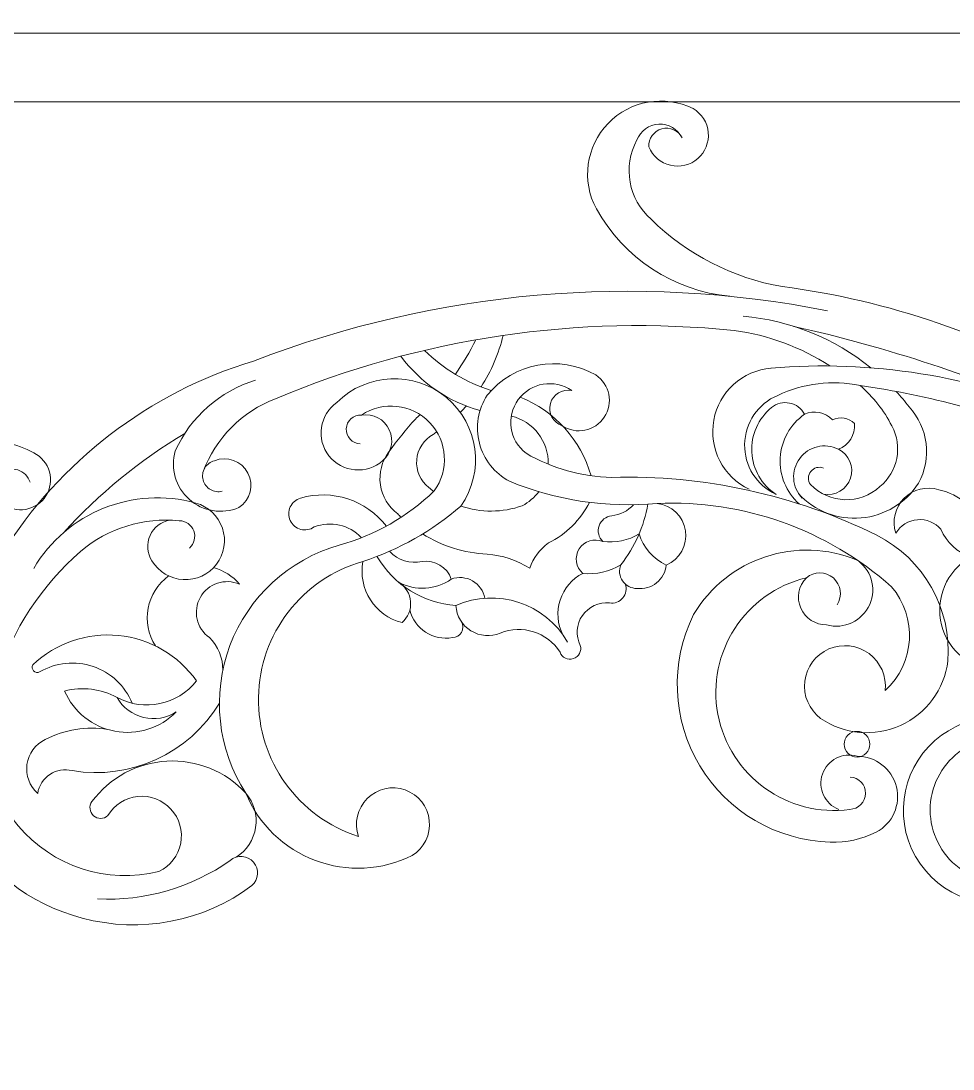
# Model space of a CAD drawing. Header units: millimetres. Extents: x 4332 to 4576, y 144 to 400.
# Drawn here: x 4436.84 to 4472.38, y 184.59 to 224.56 of the extents above; entities that cross this region are included whole.
import ezdxf

# ---------------------------------------------------------------- set-up
doc = ezdxf.new("R2010")
doc.units = ezdxf.units.MM
doc.header["$MEASUREMENT"] = 0
doc.layers.add('SITARA ALL', color=18, linetype='Continuous', true_color=0x000000)

msp = doc.modelspace()

# ---------------------------------------------------------------- linework, layer by layer
at = {"layer": 'SITARA ALL', "lineweight": 9}
for points, knots in [([(4331.736, 265.693), (4331.736, 265.693), (4575.736, 265.693), (4575.736, 265.693), (4575.736, 265.693), (4575.736, 143.693), (4575.736, 143.693), (4575.736, 143.693), (4331.736, 143.693), (4331.736, 143.693), (4331.736, 143.693), (4331.736, 265.693), (4331.736, 265.693)], [0, 0, 0, 0, 0.25, 0.25, 0.25, 0.5, 0.5, 0.5, 0.75, 0.75, 0.75, 1, 1, 1, 1]), ([(4503.177, 221.475), (4503.177, 221.475), (4336.328, 221.475), (4336.328, 221.475), (4336.328, 221.475), (4336.328, 197.747), (4336.328, 197.747), (4336.328, 197.747), (4333.736, 197.747), (4333.736, 197.747), (4333.736, 197.747), (4333.736, 224.1), (4333.736, 224.1), (4333.736, 224.1), (4533.713, 224.1), (4533.713, 224.1)], [0, 0, 0, 0, 0.166667, 0.166667, 0.166667, 0.333333, 0.333333, 0.333333, 0.5, 0.5, 0.5, 0.666667, 0.666667, 0.666667, 1, 1, 1, 1]), ([(4478.208, 209.909), (4477.924, 210.108), (4477.632, 210.295), (4477.333, 210.469), (4473.823, 212.562), (4469.922, 213.911), (4465.869, 214.431), (4463.98, 214.764), (4462.235, 215.659), (4460.864, 217), (4460.001, 217.758), (4459.777, 219.013), (4460.321, 220.024), (4460.456, 220.373), (4460.784, 220.609), (4461.157, 220.627), (4461.53, 220.645), (4461.879, 220.44), (4462.045, 220.106), (4461.901, 220.389), (4461.578, 220.532), (4461.272, 220.448), (4460.966, 220.363), (4460.761, 220.075), (4460.783, 219.758), (4460.927, 219.407), (4461.231, 219.147), (4461.6, 219.06), (4461.97, 218.972), (4462.358, 219.067), (4462.644, 219.316), (4462.931, 219.565), (4463.08, 219.936), (4463.045, 220.314), (4463.01, 220.692), (4462.796, 221.029), (4462.468, 221.221), (4461.379, 221.758), (4460.068, 221.531), (4459.226, 220.656), (4458.383, 219.781), (4458.202, 218.463), (4458.78, 217.394), (4459.828, 215.518), (4461.725, 214.273), (4463.864, 214.062)], [0, 0, 0, 0, 0.0625, 0.0625, 0.0625, 0.125, 0.125, 0.125, 0.1875, 0.1875, 0.1875, 0.25, 0.25, 0.25, 0.3125, 0.3125, 0.3125, 0.375, 0.375, 0.375, 0.4375, 0.4375, 0.4375, 0.5, 0.5, 0.5, 0.5625, 0.5625, 0.5625, 0.625, 0.625, 0.625, 0.6875, 0.6875, 0.6875, 0.75, 0.75, 0.75, 0.8125, 0.8125, 0.8125, 0.875, 0.875, 0.875, 1, 1, 1, 1]), ([(4467.596, 213.512), (4460.265, 214.952), (4452.68, 214.288), (4445.712, 211.593), (4441.727, 210.387), (4438.319, 207.776), (4436.12, 204.241), (4435.314, 202.946), (4434.685, 201.551), (4434.249, 200.09), (4433.459, 198.15), (4433.547, 195.965), (4434.494, 194.096), (4435.441, 192.227), (4437.15, 190.862), (4439.182, 190.352), (4441.414, 189.751), (4443.797, 190.207), (4445.649, 191.591), (4445.908, 191.821), (4445.934, 192.216), (4445.708, 192.478), (4445.481, 192.741), (4445.087, 192.773), (4444.821, 192.55), (4443.347, 191.508), (4441.564, 190.992), (4439.762, 191.084)], [0, 0, 0, 0, 0.1, 0.1, 0.1, 0.2, 0.2, 0.2, 0.3, 0.3, 0.3, 0.4, 0.4, 0.4, 0.5, 0.5, 0.5, 0.6, 0.6, 0.6, 0.7, 0.7, 0.7, 0.8, 0.8, 0.8, 1, 1, 1, 1]), ([(4467.682, 211.405), (4466.58, 212.123), (4465.332, 212.586), (4464.028, 212.759), (4458.076, 213.369), (4452.068, 212.476), (4446.551, 210.159), (4445.272, 209.668), (4444.266, 208.652), (4443.787, 207.368)], [0, 0, 0, 0, 0.25, 0.25, 0.25, 0.5, 0.5, 0.5, 1, 1, 1, 1]), ([(4465.426, 211.32), (4469.259, 211.651), (4473.116, 211.032), (4476.654, 209.519), (4473.322, 210.977), (4469.859, 212.115), (4466.311, 212.916)], [0, 0, 0, 0, 0.333333, 0.333333, 0.333333, 1, 1, 1, 1]), ([(4459.713, 203.828), (4459.629, 203.624), (4459.654, 203.391), (4459.778, 203.208), (4459.903, 203.026), (4460.111, 202.918), (4460.332, 202.922), (4460.598, 202.891), (4460.865, 202.968), (4461.075, 203.135), (4461.284, 203.302), (4461.417, 203.545), (4461.446, 203.811), (4461.957, 204.033), (4462.256, 204.57), (4462.175, 205.122), (4462.093, 205.673), (4461.653, 206.101), (4461.099, 206.166), (4459.181, 205.985), (4457.248, 206.274), (4455.467, 207.007), (4454.898, 207.311), (4454.481, 207.84), (4454.32, 208.464), (4454.159, 209.089), (4454.268, 209.753), (4454.62, 210.294), (4455.624, 211.527), (4457.375, 211.851), (4458.756, 211.063), (4459.289, 210.709), (4459.434, 209.988), (4459.081, 209.454), (4458.727, 208.92), (4458.007, 208.774), (4457.472, 209.126), (4457.123, 209.244), (4456.928, 209.615), (4457.026, 209.971), (4457.124, 210.326), (4457.483, 210.543), (4457.843, 210.465), (4457.183, 210.925), (4456.277, 210.774), (4455.802, 210.124), (4455.328, 209.474), (4455.458, 208.565), (4456.098, 208.076), (4457.094, 207.5), (4458.219, 207.184), (4459.369, 207.157), (4462.867, 207.256), (4466.337, 206.497), (4469.475, 204.949), (4471.263, 204.044), (4472.33, 202.15), (4472.18, 200.152), (4472.047, 199.073), (4471.359, 198.141), (4470.368, 197.694), (4469.377, 197.248), (4468.224, 197.351), (4467.327, 197.966), (4466.888, 198.297), (4466.659, 198.836), (4466.724, 199.382), (4466.79, 199.927), (4467.141, 200.397), (4467.646, 200.614), (4468.151, 200.831), (4468.733, 200.763), (4469.174, 200.435), (4469.616, 200.108), (4469.849, 199.57), (4469.787, 199.024), (4470.924, 200.065), (4471.032, 201.817), (4470.029, 202.988), (4467.577, 205.167), (4464.376, 206.307), (4461.099, 206.166)], [0, 0, 0, 0, 0.035714, 0.035714, 0.035714, 0.071429, 0.071429, 0.071429, 0.107143, 0.107143, 0.107143, 0.142857, 0.142857, 0.142857, 0.178571, 0.178571, 0.178571, 0.214286, 0.214286, 0.214286, 0.25, 0.25, 0.25, 0.285714, 0.285714, 0.285714, 0.321429, 0.321429, 0.321429, 0.357143, 0.357143, 0.357143, 0.392857, 0.392857, 0.392857, 0.428571, 0.428571, 0.428571, 0.464286, 0.464286, 0.464286, 0.5, 0.5, 0.5, 0.535714, 0.535714, 0.535714, 0.571429, 0.571429, 0.571429, 0.607143, 0.607143, 0.607143, 0.642857, 0.642857, 0.642857, 0.678571, 0.678571, 0.678571, 0.714286, 0.714286, 0.714286, 0.75, 0.75, 0.75, 0.785714, 0.785714, 0.785714, 0.821429, 0.821429, 0.821429, 0.857143, 0.857143, 0.857143, 0.892857, 0.892857, 0.892857, 0.928571, 0.928571, 0.928571, 1, 1, 1, 1]), ([(4449.883, 203.954), (4451.254, 204.401), (4452.522, 205.118), (4453.613, 206.063), (4454.532, 207.378), (4454.295, 209.175), (4453.064, 210.203), (4451.833, 211.232), (4450.022, 211.151), (4448.891, 210.013), (4448.571, 209.791), (4448.357, 209.447), (4448.299, 209.062), (4448.241, 208.677), (4448.344, 208.285), (4448.585, 207.979), (4448.825, 207.673), (4449.182, 207.479), (4449.57, 207.445), (4449.958, 207.41), (4450.342, 207.537), (4450.633, 207.796), (4450.971, 208.088), (4451.074, 208.567), (4450.886, 208.971), (4450.698, 209.376), (4450.265, 209.606), (4449.825, 209.536), (4449.678, 209.544), (4449.534, 209.492), (4449.425, 209.393), (4449.317, 209.295), (4449.252, 209.157), (4449.246, 209.01), (4449.239, 208.863), (4449.292, 208.72), (4449.392, 208.612), (4449.492, 208.504), (4449.63, 208.441), (4449.777, 208.436)], [0, 0, 0, 0, 0.071429, 0.071429, 0.071429, 0.142857, 0.142857, 0.142857, 0.214286, 0.214286, 0.214286, 0.285714, 0.285714, 0.285714, 0.357143, 0.357143, 0.357143, 0.428571, 0.428571, 0.428571, 0.5, 0.5, 0.5, 0.571429, 0.571429, 0.571429, 0.642857, 0.642857, 0.642857, 0.714286, 0.714286, 0.714286, 0.785714, 0.785714, 0.785714, 0.857143, 0.857143, 0.857143, 1, 1, 1, 1]), ([(4465.447, 211.322), (4464.35, 211.232), (4463.451, 210.419), (4463.254, 209.337), (4463.057, 208.255), (4463.609, 207.176), (4464.604, 206.705)], [0, 0, 0, 0, 0.333333, 0.333333, 0.333333, 1, 1, 1, 1]), ([(4445.786, 210.864), (4444.426, 210.448), (4443.313, 209.466), (4442.728, 208.169), (4442.532, 207.503), (4442.737, 206.783), (4443.256, 206.321), (4443.775, 205.858), (4444.513, 205.737), (4445.153, 206.009), (4445.587, 206.295), (4445.734, 206.863), (4445.493, 207.323), (4445.252, 207.783), (4444.702, 207.987), (4444.22, 207.793), (4444.065, 207.754), (4443.931, 207.655), (4443.85, 207.517), (4443.768, 207.379), (4443.745, 207.216), (4443.785, 207.061), (4443.825, 206.906), (4443.925, 206.773), (4444.064, 206.693), (4444.202, 206.612), (4444.366, 206.59), (4444.52, 206.631)], [0, 0, 0, 0, 0.1, 0.1, 0.1, 0.2, 0.2, 0.2, 0.3, 0.3, 0.3, 0.4, 0.4, 0.4, 0.5, 0.5, 0.5, 0.6, 0.6, 0.6, 0.7, 0.7, 0.7, 0.8, 0.8, 0.8, 1, 1, 1, 1]), ([(4467.439, 207.513), (4467.267, 207.581), (4467.071, 207.528), (4466.955, 207.383), (4466.84, 207.239), (4466.832, 207.036), (4466.937, 206.883), (4467.655, 206.145), (4468.828, 206.111), (4469.587, 206.807), (4470.274, 207.37), (4470.465, 208.34), (4470.041, 209.121), (4469.742, 209.709), (4469.331, 210.233), (4468.83, 210.663), (4467.771, 210.877), (4466.671, 210.745), (4465.693, 210.286), (4464.94, 209.967), (4464.445, 209.235), (4464.432, 208.417), (4464.418, 207.599), (4464.887, 206.85), (4465.629, 206.506), (4465.081, 206.866), (4464.737, 207.465), (4464.704, 208.12), (4464.67, 208.774), (4464.95, 209.406), (4465.458, 209.82), (4465.649, 209.979), (4465.903, 210.043), (4466.147, 209.993), (4466.39, 209.943), (4466.599, 209.785), (4466.712, 209.563), (4467.077, 209.726), (4467.506, 209.64), (4467.78, 209.35), (4468.061, 209.491), (4468.401, 209.434), (4468.62, 209.208), (4468.652, 208.784), (4468.404, 208.389), (4468.01, 208.233), (4467.495, 208.491), (4466.871, 208.342), (4466.53, 207.879), (4466.188, 207.416), (4466.229, 206.775), (4466.627, 206.36)], [0, 0, 0, 0, 0.055556, 0.055556, 0.055556, 0.111111, 0.111111, 0.111111, 0.166667, 0.166667, 0.166667, 0.222222, 0.222222, 0.222222, 0.277778, 0.277778, 0.277778, 0.333333, 0.333333, 0.333333, 0.388889, 0.388889, 0.388889, 0.444444, 0.444444, 0.444444, 0.5, 0.5, 0.5, 0.555556, 0.555556, 0.555556, 0.611111, 0.611111, 0.611111, 0.666667, 0.666667, 0.666667, 0.722222, 0.722222, 0.722222, 0.777778, 0.777778, 0.777778, 0.833333, 0.833333, 0.833333, 0.888889, 0.888889, 0.888889, 1, 1, 1, 1]), ([(4468.83, 210.663), (4471.46, 210.28), (4474.037, 209.594), (4476.509, 208.619), (4478.489, 207.922), (4479.974, 206.257), (4480.441, 204.21), (4480.803, 202.383), (4479.74, 200.571), (4477.969, 199.992), (4476.198, 199.413), (4474.273, 200.251), (4473.485, 201.94), (4473.943, 201.455), (4474.648, 201.294), (4475.271, 201.535), (4475.893, 201.776), (4476.308, 202.368), (4476.321, 203.035), (4476.104, 203.974), (4475.195, 204.582), (4474.245, 204.42), (4473.22, 204.445), (4472.301, 203.795), (4471.983, 202.82), (4471.665, 201.845), (4472.024, 200.778), (4472.867, 200.194), (4474.225, 199.157), (4475.958, 198.746), (4477.636, 199.063), (4479.315, 199.38), (4480.779, 200.394), (4481.666, 201.854), (4482.73, 203.555), (4482.67, 205.726), (4481.511, 207.364), (4481.174, 207.877), (4481.07, 208.51), (4481.224, 209.104), (4481.378, 209.699), (4481.776, 210.201), (4482.32, 210.487)], [0, 0, 0, 0, 0.066667, 0.066667, 0.066667, 0.133333, 0.133333, 0.133333, 0.2, 0.2, 0.2, 0.266667, 0.266667, 0.266667, 0.333333, 0.333333, 0.333333, 0.4, 0.4, 0.4, 0.466667, 0.466667, 0.466667, 0.533333, 0.533333, 0.533333, 0.6, 0.6, 0.6, 0.666667, 0.666667, 0.666667, 0.733333, 0.733333, 0.733333, 0.8, 0.8, 0.8, 0.866667, 0.866667, 0.866667, 1, 1, 1, 1]), ([(4466.487, 206.538), (4467.094, 205.876), (4467.974, 205.534), (4468.869, 205.611), (4469.765, 205.688), (4470.573, 206.176), (4471.058, 206.932), (4471.577, 207.881), (4471.434, 209.054), (4470.701, 209.849), (4470.545, 210.051), (4470.38, 210.246), (4470.207, 210.434)], [0, 0, 0, 0, 0.2, 0.2, 0.2, 0.4, 0.4, 0.4, 0.6, 0.6, 0.6, 1, 1, 1, 1]), ([(4443.27, 204.463), (4443.452, 204.628), (4443.515, 204.887), (4443.429, 205.116), (4443.343, 205.346), (4443.125, 205.5), (4442.88, 205.504), (4441.52, 205.637), (4440.165, 205.217), (4439.12, 204.337), (4437.628, 203.036), (4436.524, 201.349), (4435.929, 199.461), (4435.111, 197.596), (4435.423, 195.43), (4436.736, 193.872), (4438.048, 192.315), (4440.129, 191.638), (4442.106, 192.127), (4442.536, 192.335), (4442.843, 192.733), (4442.933, 193.202), (4443.023, 193.671), (4442.886, 194.155), (4442.563, 194.507), (4442.24, 194.859), (4441.771, 195.037), (4441.296, 194.988), (4440.821, 194.939), (4440.397, 194.668), (4440.153, 194.258), (4440, 194.117), (4439.765, 194.116), (4439.61, 194.254), (4439.454, 194.392), (4439.429, 194.626), (4439.55, 194.794), (4440.225, 195.708), (4441.273, 196.274), (4442.407, 196.336), (4443.541, 196.399), (4444.645, 195.951), (4445.415, 195.117), (4444.334, 196.789), (4444.11, 198.876), (4444.811, 200.74), (4445.512, 202.603), (4447.057, 204.025), (4448.971, 204.57), (4450.334, 204.944), (4451.579, 205.656), (4452.593, 206.64), (4453.177, 207.436), (4453.106, 208.535), (4452.423, 209.249), (4451.741, 209.962), (4450.646, 210.084), (4449.825, 209.536)], [0, 0, 0, 0, 0.05, 0.05, 0.05, 0.1, 0.1, 0.1, 0.15, 0.15, 0.15, 0.2, 0.2, 0.2, 0.25, 0.25, 0.25, 0.3, 0.3, 0.3, 0.35, 0.35, 0.35, 0.4, 0.4, 0.4, 0.45, 0.45, 0.45, 0.5, 0.5, 0.5, 0.55, 0.55, 0.55, 0.6, 0.6, 0.6, 0.65, 0.65, 0.65, 0.7, 0.7, 0.7, 0.75, 0.75, 0.75, 0.8, 0.8, 0.8, 0.85, 0.85, 0.85, 0.9, 0.9, 0.9, 1, 1, 1, 1]), ([(4452.063, 209.548), (4452.002, 209.492), (4451.941, 209.436), (4451.88, 209.381), (4451.522, 208.984), (4451.185, 208.568), (4450.871, 208.134), (4450.599, 207.776), (4450.482, 207.324), (4450.546, 206.878), (4450.61, 206.433), (4450.848, 206.033), (4451.21, 205.766), (4451.252, 205.722), (4451.295, 205.679), (4451.339, 205.637)], [0, 0, 0, 0, 0.166667, 0.166667, 0.166667, 0.333333, 0.333333, 0.333333, 0.5, 0.5, 0.5, 0.666667, 0.666667, 0.666667, 1, 1, 1, 1]), ([(4466.712, 209.563), (4466.167, 209.18), (4465.826, 208.568), (4465.788, 207.902), (4465.749, 207.236), (4466.016, 206.59), (4466.514, 206.145)], [0, 0, 0, 0, 0.333333, 0.333333, 0.333333, 1, 1, 1, 1]), ([(4452.697, 208.89), (4452.65, 208.859), (4452.603, 208.828), (4452.556, 208.797), (4452.198, 208.598), (4451.964, 208.233), (4451.931, 207.825), (4451.899, 207.417), (4452.073, 207.02), (4452.395, 206.767), (4452.453, 206.716), (4452.512, 206.667), (4452.573, 206.62)], [0, 0, 0, 0, 0.2, 0.2, 0.2, 0.4, 0.4, 0.4, 0.6, 0.6, 0.6, 1, 1, 1, 1]), ([(4437.19, 206.972), (4437.121, 207.195), (4436.948, 207.369), (4436.726, 207.44), (4436.504, 207.511), (4436.262, 207.469), (4436.077, 207.328), (4435.891, 207.186), (4435.787, 206.964), (4435.797, 206.731), (4435.807, 206.498), (4435.929, 206.285), (4436.126, 206.16), (4436.381, 205.962), (4436.708, 205.881), (4437.027, 205.937), (4437.345, 205.994), (4437.624, 206.182), (4437.796, 206.456), (4437.968, 206.73), (4438.016, 207.063), (4437.928, 207.374), (4437.841, 207.685), (4437.626, 207.945), (4437.336, 208.089), (4436.672, 208.451), (4435.915, 208.605), (4435.163, 208.531), (4433.055, 208.277), (4431.399, 206.609), (4431.166, 204.499)], [0, 0, 0, 0, 0.090909, 0.090909, 0.090909, 0.181818, 0.181818, 0.181818, 0.272727, 0.272727, 0.272727, 0.363636, 0.363636, 0.363636, 0.454545, 0.454545, 0.454545, 0.545455, 0.545455, 0.545455, 0.636364, 0.636364, 0.636364, 0.727273, 0.727273, 0.727273, 0.818182, 0.818182, 0.818182, 1, 1, 1, 1]), ([(4467.437, 206.514), (4467.885, 206.434), (4468.323, 206.694), (4468.467, 207.125), (4468.611, 207.557), (4468.416, 208.029), (4468.01, 208.233)], [0, 0, 0, 0, 0.333333, 0.333333, 0.333333, 1, 1, 1, 1]), ([(4442.525, 205.527), (4442.189, 205.471), (4441.904, 205.25), (4441.765, 204.939), (4441.627, 204.628), (4441.653, 204.268), (4441.837, 203.981), (4442.09, 203.557), (4442.537, 203.286), (4443.031, 203.259), (4443.524, 203.231), (4443.999, 203.45), (4444.298, 203.843), (4444.597, 204.237), (4444.682, 204.753), (4444.523, 205.221), (4444.365, 205.689), (4443.985, 206.048), (4443.508, 206.179), (4441.12, 206.841), (4438.586, 205.82), (4437.329, 203.684)], [0, 0, 0, 0, 0.125, 0.125, 0.125, 0.25, 0.25, 0.25, 0.375, 0.375, 0.375, 0.5, 0.5, 0.5, 0.625, 0.625, 0.625, 0.75, 0.75, 0.75, 1, 1, 1, 1]), ([(4449.818, 204.862), (4449.357, 205.35), (4448.646, 205.51), (4448.021, 205.266), (4447.872, 205.161), (4447.684, 205.128), (4447.508, 205.174), (4447.332, 205.221), (4447.186, 205.343), (4447.108, 205.508), (4447.031, 205.673), (4447.03, 205.863), (4447.107, 206.029), (4447.183, 206.194), (4447.329, 206.317), (4447.504, 206.365), (4448.709, 206.716), (4450.008, 206.292), (4450.775, 205.299)], [0, 0, 0, 0, 0.142857, 0.142857, 0.142857, 0.285714, 0.285714, 0.285714, 0.428571, 0.428571, 0.428571, 0.571429, 0.571429, 0.571429, 0.714286, 0.714286, 0.714286, 1, 1, 1, 1]), ([(4473.039, 204.116), (4472.533, 204.296), (4472.126, 204.681), (4471.917, 205.176), (4471.693, 205.435), (4471.359, 205.571), (4471.018, 205.542), (4470.677, 205.513), (4470.371, 205.323), (4470.193, 205.031), (4470.042, 205.498), (4470.164, 206.011), (4470.51, 206.359), (4470.856, 206.707), (4471.368, 206.833), (4471.837, 206.685), (4472.615, 206.501), (4473.271, 205.976), (4473.622, 205.257), (4473.799, 205.837), (4474.175, 206.336), (4474.684, 206.666), (4474.893, 206.75), (4475.133, 206.705), (4475.297, 206.551), (4475.462, 206.396), (4475.522, 206.16), (4475.451, 205.945), (4476.366, 206.349), (4477.436, 206.145), (4478.139, 205.434), (4478.285, 205.258), (4478.27, 204.998), (4478.104, 204.841), (4477.938, 204.683), (4477.677, 204.682), (4477.509, 204.838), (4476.699, 205.329), (4475.65, 205.125), (4475.084, 204.365)], [0, 0, 0, 0, 0.071429, 0.071429, 0.071429, 0.142857, 0.142857, 0.142857, 0.214286, 0.214286, 0.214286, 0.285714, 0.285714, 0.285714, 0.357143, 0.357143, 0.357143, 0.428571, 0.428571, 0.428571, 0.5, 0.5, 0.5, 0.571429, 0.571429, 0.571429, 0.642857, 0.642857, 0.642857, 0.714286, 0.714286, 0.714286, 0.785714, 0.785714, 0.785714, 0.857143, 0.857143, 0.857143, 1, 1, 1, 1]), ([(4453.613, 206.063), (4454.373, 205.805), (4455.198, 205.809), (4455.955, 206.075), (4456.203, 206.204), (4456.417, 206.388), (4456.583, 206.612)], [0, 0, 0, 0, 0.333333, 0.333333, 0.333333, 1, 1, 1, 1]), ([(4458.517, 206.205), (4458.18, 205.532), (4457.629, 204.988), (4456.952, 204.659), (4456.623, 204.414), (4456.375, 204.077), (4456.238, 203.69), (4455.751, 204.002), (4455.194, 204.187), (4454.618, 204.228), (4453.745, 204.269), (4452.897, 204.536), (4452.157, 205)], [0, 0, 0, 0, 0.2, 0.2, 0.2, 0.4, 0.4, 0.4, 0.6, 0.6, 0.6, 1, 1, 1, 1]), ([(4460.74, 206.138), (4460.597, 205.294), (4460.244, 204.5), (4459.713, 203.828), (4459.281, 203.557), (4458.769, 203.44), (4458.262, 203.496), (4457.85, 203.287), (4457.538, 202.921), (4457.396, 202.481), (4457.254, 202.041), (4457.292, 201.564), (4457.503, 201.153)], [0, 0, 0, 0, 0.2, 0.2, 0.2, 0.4, 0.4, 0.4, 0.6, 0.6, 0.6, 1, 1, 1, 1]), ([(4460.196, 206.116), (4459.984, 205.876), (4459.688, 205.725), (4459.368, 205.695), (4459.145, 205.672), (4458.956, 205.522), (4458.883, 205.311), (4458.81, 205.099), (4458.866, 204.864), (4459.027, 204.709)], [0, 0, 0, 0, 0.25, 0.25, 0.25, 0.5, 0.5, 0.5, 1, 1, 1, 1]), ([(4458.262, 203.496), (4457.993, 203.731), (4457.935, 204.127), (4458.126, 204.43), (4458.316, 204.732), (4458.699, 204.85), (4459.027, 204.709), (4459.508, 204.649), (4459.996, 204.754), (4460.41, 205.007), (4460.567, 204.478), (4460.944, 204.042), (4461.446, 203.811)], [0, 0, 0, 0, 0.2, 0.2, 0.2, 0.4, 0.4, 0.4, 0.6, 0.6, 0.6, 1, 1, 1, 1]), ([(4468.745, 203.989), (4466.433, 204.963), (4463.76, 204.082), (4462.485, 201.922), (4461.578, 200.086), (4461.666, 197.918), (4462.72, 196.162), (4463.774, 194.407), (4465.646, 193.309), (4467.692, 193.247), (4468.301, 193.226), (4468.905, 193.357), (4469.451, 193.627), (4470.074, 193.961), (4470.389, 194.676), (4470.215, 195.362), (4470.041, 196.047), (4469.424, 196.526), (4468.716, 196.522), (4468.165, 196.685), (4467.583, 196.386), (4467.397, 195.842), (4467.211, 195.298), (4467.486, 194.704), (4468.021, 194.495)], [0, 0, 0, 0, 0.111111, 0.111111, 0.111111, 0.222222, 0.222222, 0.222222, 0.333333, 0.333333, 0.333333, 0.444444, 0.444444, 0.444444, 0.555556, 0.555556, 0.555556, 0.666667, 0.666667, 0.666667, 0.777778, 0.777778, 0.777778, 1, 1, 1, 1]), ([(4454.526, 202.546), (4454.477, 202.826), (4454.306, 203.069), (4454.06, 203.211), (4453.813, 203.352), (4453.517, 203.376), (4453.25, 203.277), (4453.087, 203.739), (4452.621, 204.023), (4452.135, 203.954), (4451.683, 203.845), (4451.207, 203.995), (4450.897, 204.342)], [0, 0, 0, 0, 0.2, 0.2, 0.2, 0.4, 0.4, 0.4, 0.6, 0.6, 0.6, 1, 1, 1, 1]), ([(4445.046, 192.671), (4445.448, 192.925), (4445.719, 193.34), (4445.79, 193.81), (4445.86, 194.279), (4445.724, 194.756), (4445.415, 195.117), (4445.905, 193.929), (4446.865, 192.998), (4448.068, 192.547), (4449.272, 192.096), (4450.607, 192.165), (4451.757, 192.739), (4452.214, 193.02), (4452.468, 193.538), (4452.411, 194.071), (4452.355, 194.605), (4451.997, 195.058), (4451.492, 195.237), (4450.986, 195.416), (4450.423, 195.289), (4450.044, 194.91), (4449.664, 194.532), (4449.535, 193.969), (4449.713, 193.463), (4447.41, 194.196), (4445.86, 196.356), (4445.898, 198.772), (4445.937, 201.188), (4447.558, 203.295), (4449.883, 203.954), (4449.683, 202.904), (4450.334, 201.88), (4451.37, 201.617), (4451.6, 201.817), (4451.722, 202.114), (4451.697, 202.418), (4451.673, 202.722), (4451.505, 202.996), (4451.246, 203.157), (4451.883, 202.815), (4452.658, 202.861), (4453.25, 203.277)], [0, 0, 0, 0, 0.066667, 0.066667, 0.066667, 0.133333, 0.133333, 0.133333, 0.2, 0.2, 0.2, 0.266667, 0.266667, 0.266667, 0.333333, 0.333333, 0.333333, 0.4, 0.4, 0.4, 0.466667, 0.466667, 0.466667, 0.533333, 0.533333, 0.533333, 0.6, 0.6, 0.6, 0.666667, 0.666667, 0.666667, 0.733333, 0.733333, 0.733333, 0.8, 0.8, 0.8, 0.866667, 0.866667, 0.866667, 1, 1, 1, 1]), ([(4450.429, 204.129), (4451.06, 203.053), (4452.179, 202.356), (4453.423, 202.268), (4453.448, 201.873), (4453.663, 201.515), (4453.999, 201.307), (4454.336, 201.098), (4454.752, 201.066), (4455.116, 201.219), (4455.951, 201.56), (4456.91, 201.253), (4457.393, 200.493), (4457.469, 200.287), (4457.694, 200.177), (4457.903, 200.246), (4458.112, 200.315), (4458.229, 200.536), (4458.167, 200.747), (4457.982, 201.113), (4458.012, 201.551), (4458.245, 201.888), (4458.477, 202.226), (4458.876, 202.409), (4459.283, 202.367), (4459.474, 202.338), (4459.666, 202.411), (4459.788, 202.56), (4459.911, 202.709), (4459.945, 202.911), (4459.879, 203.092)], [0, 0, 0, 0, 0.090909, 0.090909, 0.090909, 0.181818, 0.181818, 0.181818, 0.272727, 0.272727, 0.272727, 0.363636, 0.363636, 0.363636, 0.454545, 0.454545, 0.454545, 0.545455, 0.545455, 0.545455, 0.636364, 0.636364, 0.636364, 0.727273, 0.727273, 0.727273, 0.818182, 0.818182, 0.818182, 1, 1, 1, 1]), ([(4468.458, 195.729), (4468.788, 195.71), (4469.044, 195.435), (4469.04, 195.104), (4469.036, 194.774), (4468.772, 194.506), (4468.442, 194.495), (4466.068, 194.171), (4463.856, 195.77), (4463.413, 198.125), (4462.97, 200.479), (4464.455, 202.769), (4466.784, 203.33), (4466.486, 203.023), (4466.401, 202.567), (4466.571, 202.174), (4466.74, 201.78), (4467.129, 201.528), (4467.558, 201.534), (4468.222, 201.349), (4468.92, 201.679), (4469.198, 202.31), (4469.475, 202.941), (4469.248, 203.679), (4468.663, 204.044)], [0, 0, 0, 0, 0.111111, 0.111111, 0.111111, 0.222222, 0.222222, 0.222222, 0.333333, 0.333333, 0.333333, 0.444444, 0.444444, 0.444444, 0.555556, 0.555556, 0.555556, 0.666667, 0.666667, 0.666667, 0.777778, 0.777778, 0.777778, 1, 1, 1, 1]), ([(4444.541, 199.809), (4444.543, 200.274), (4444.358, 200.721), (4444.026, 201.048), (4443.535, 201.395), (4443.387, 202.059), (4443.682, 202.584), (4443.978, 203.108), (4444.622, 203.324), (4445.175, 203.084), (4444.916, 203.388), (4444.573, 203.608), (4444.188, 203.715)], [0, 0, 0, 0, 0.2, 0.2, 0.2, 0.4, 0.4, 0.4, 0.6, 0.6, 0.6, 1, 1, 1, 1]), ([(4467.957, 202.302), (4468.169, 202.631), (4468.109, 203.065), (4467.814, 203.322), (4467.52, 203.58), (4467.082, 203.584), (4466.784, 203.33)], [0, 0, 0, 0, 0.333333, 0.333333, 0.333333, 1, 1, 1, 1]), ([(4451.669, 202.1), (4451.847, 201.376), (4452.555, 200.915), (4453.289, 201.047), (4453.434, 201.044), (4453.57, 201.121), (4453.642, 201.247), (4453.714, 201.374), (4453.712, 201.53), (4453.635, 201.654)], [0, 0, 0, 0, 0.25, 0.25, 0.25, 0.5, 0.5, 0.5, 1, 1, 1, 1]), ([(4441.082, 198.543), (4440.813, 199.205), (4440.269, 199.718), (4439.592, 199.947), (4438.915, 200.176), (4438.173, 200.099), (4437.557, 199.736), (4437.48, 199.698), (4437.386, 199.714), (4437.326, 199.777), (4437.267, 199.839), (4437.255, 199.933), (4437.297, 200.009), (4438.17, 200.836), (4439.361, 201.244), (4440.558, 201.127), (4441.756, 201.009), (4442.844, 200.377), (4443.539, 199.395), (4442.814, 198.479), (4441.537, 198.213), (4440.506, 198.761), (4440.724, 198.379), (4441.089, 198.104), (4441.516, 198.001), (4441.943, 197.897), (4442.394, 197.973), (4442.763, 198.212), (4442.154, 197.593), (4441.276, 197.318), (4440.423, 197.477), (4439.569, 197.637), (4438.851, 198.212), (4438.507, 199.009), (4439.18, 199.188), (4439.896, 199.098), (4440.506, 198.761)], [0, 0, 0, 0, 0.076923, 0.076923, 0.076923, 0.153846, 0.153846, 0.153846, 0.230769, 0.230769, 0.230769, 0.307692, 0.307692, 0.307692, 0.384615, 0.384615, 0.384615, 0.461538, 0.461538, 0.461538, 0.538462, 0.538462, 0.538462, 0.615385, 0.615385, 0.615385, 0.692308, 0.692308, 0.692308, 0.769231, 0.769231, 0.769231, 0.846154, 0.846154, 0.846154, 1, 1, 1, 1]), ([(4440.156, 197.542), (4439.34, 197.676), (4438.503, 197.542), (4437.771, 197.158), (4437.394, 196.979), (4437.132, 196.623), (4437.074, 196.209), (4437.016, 195.795), (4437.17, 195.381), (4437.483, 195.105), (4437.527, 195.402), (4437.696, 195.667), (4437.946, 195.832), (4438.197, 195.998), (4438.506, 196.05), (4438.796, 195.974), (4441.019, 195.602), (4443.243, 196.621), (4444.409, 198.55)], [0, 0, 0, 0, 0.142857, 0.142857, 0.142857, 0.285714, 0.285714, 0.285714, 0.428571, 0.428571, 0.428571, 0.571429, 0.571429, 0.571429, 0.714286, 0.714286, 0.714286, 1, 1, 1, 1]), ([(4476.477, 195.749), (4476.704, 195.966), (4476.796, 196.289), (4476.717, 196.593), (4476.639, 196.898), (4476.402, 197.136), (4476.098, 197.216), (4475.794, 197.295), (4475.471, 197.205), (4475.253, 196.979), (4475.035, 196.753), (4474.956, 196.426), (4475.047, 196.125), (4475.213, 195.642), (4475.625, 195.286), (4476.127, 195.192), (4476.63, 195.098), (4477.143, 195.281), (4477.472, 195.672), (4477.801, 196.063), (4477.895, 196.6), (4477.717, 197.079), (4477.539, 197.558), (4477.118, 197.904), (4476.613, 197.985), (4475.038, 198.511), (4473.308, 198.268), (4471.939, 197.328), (4470.477, 196.258), (4470.051, 194.265), (4470.95, 192.693), (4471.85, 191.122), (4473.783, 190.475), (4475.445, 191.193), (4475.844, 191.343), (4476.114, 191.718), (4476.126, 192.145), (4476.138, 192.571), (4475.892, 192.962), (4475.502, 193.134)], [0, 0, 0, 0, 0.071429, 0.071429, 0.071429, 0.142857, 0.142857, 0.142857, 0.214286, 0.214286, 0.214286, 0.285714, 0.285714, 0.285714, 0.357143, 0.357143, 0.357143, 0.428571, 0.428571, 0.428571, 0.5, 0.5, 0.5, 0.571429, 0.571429, 0.571429, 0.642857, 0.642857, 0.642857, 0.714286, 0.714286, 0.714286, 0.785714, 0.785714, 0.785714, 0.857143, 0.857143, 0.857143, 1, 1, 1, 1]), ([(4469.206, 196.982), (4469.206, 197.112), (4469.154, 197.237), (4469.062, 197.329), (4468.97, 197.421), (4468.846, 197.473), (4468.716, 197.472), (4468.586, 197.472), (4468.461, 197.421), (4468.369, 197.329), (4468.277, 197.236), (4468.226, 197.112), (4468.226, 196.982), (4468.226, 196.852), (4468.278, 196.727), (4468.37, 196.635), (4468.462, 196.544), (4468.586, 196.492), (4468.716, 196.492), (4468.846, 196.492), (4468.971, 196.544), (4469.063, 196.636), (4469.155, 196.728), (4469.206, 196.852), (4469.206, 196.982)], [0, 0, 0, 0, 0.125, 0.125, 0.125, 0.25, 0.25, 0.25, 0.375, 0.375, 0.375, 0.5, 0.5, 0.5, 0.625, 0.625, 0.625, 0.75, 0.75, 0.75, 0.875, 0.875, 0.875, 1, 1, 1, 1]), ([(4475.713, 192.998), (4475.548, 193.145), (4475.33, 193.218), (4475.11, 193.2), (4474.889, 193.182), (4474.686, 193.073), (4474.548, 192.9), (4474.41, 192.727), (4474.35, 192.506), (4474.381, 192.287), (4474.412, 192.068), (4474.531, 191.871), (4474.712, 191.743), (4473.857, 191.605), (4472.987, 191.876), (4472.36, 192.474), (4471.734, 193.071), (4471.424, 193.929), (4471.522, 194.789), (4471.62, 195.649), (4472.116, 196.414), (4472.86, 196.856), (4473.605, 197.297), (4474.514, 197.364), (4475.316, 197.038)], [0, 0, 0, 0, 0.111111, 0.111111, 0.111111, 0.222222, 0.222222, 0.222222, 0.333333, 0.333333, 0.333333, 0.444444, 0.444444, 0.444444, 0.555556, 0.555556, 0.555556, 0.666667, 0.666667, 0.666667, 0.777778, 0.777778, 0.777778, 1, 1, 1, 1])]:
    msp.add_open_spline(points, degree=3, knots=knots, dxfattribs=at)
for points in [[(4469.246, 211.337), (4467.854, 212.463), (4466.159, 213.148), (4464.375, 213.303)], [(4453.403, 211.09), (4453.697, 211.507), (4453.959, 211.946), (4454.187, 212.404)], [(4454.382, 210.607), (4454.775, 211.208), (4455.06, 211.872), (4455.224, 212.571)], [(4452.227, 212.002), (4452.944, 211.298), (4453.816, 210.773), (4454.773, 210.469)], [(4451.324, 211.778), (4452.072, 210.769), (4453.136, 210.041), (4454.348, 209.71)], [(4453.592, 209.634), (4453.672, 209.714), (4453.75, 209.796), (4453.825, 209.881)], [(4458.578, 207.221), (4458.185, 208.582), (4457.19, 209.687), (4455.878, 210.219)], [(4456.944, 207.662), (4456.964, 208.528), (4456.38, 209.291), (4455.538, 209.496)], [(4443.092, 208.835), (4441.371, 207.804), (4439.811, 206.527), (4438.461, 205.043)], [(4442.474, 203.401), (4441.629, 202.781), (4441.407, 201.614), (4441.968, 200.728)], [(4457.683, 200.873), (4456.829, 202.361), (4454.991, 202.964), (4453.423, 202.268)]]:
    msp.add_open_spline(points, degree=3, dxfattribs=at)

doc.saveas('drawing.dxf')
